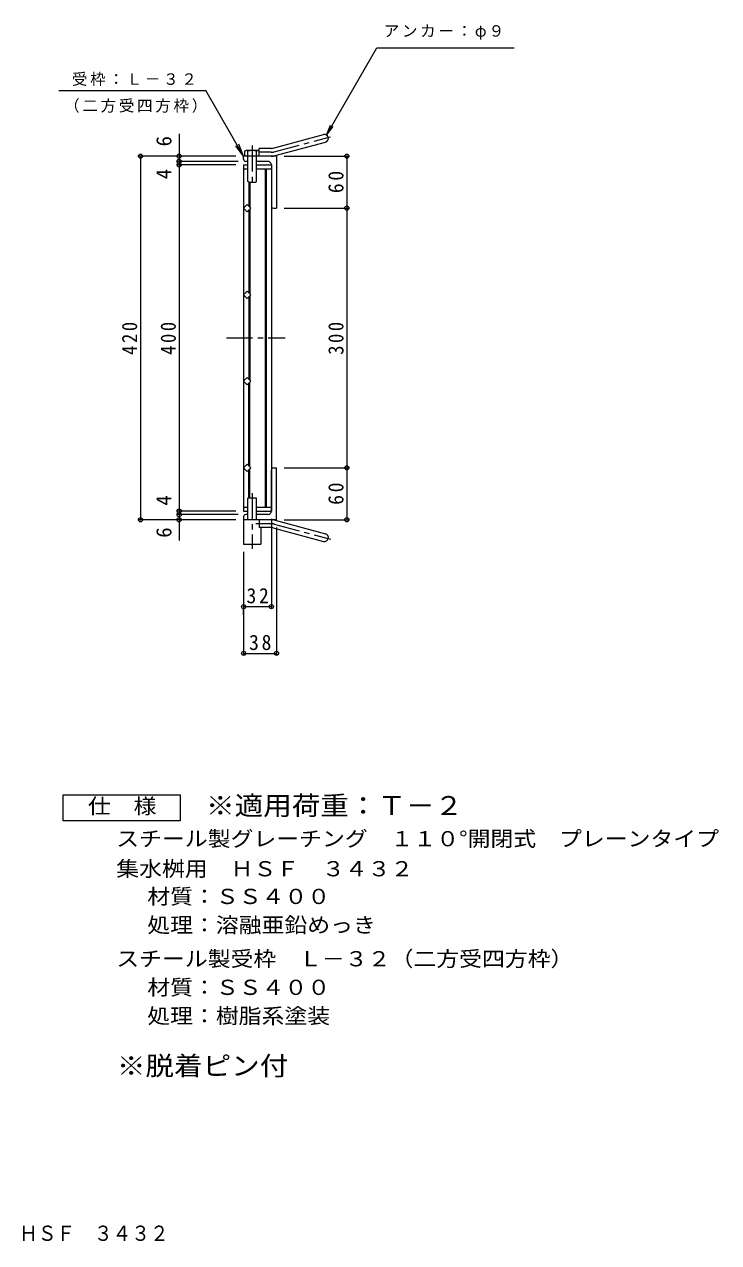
# Model space of a CAD drawing. Units: millimetres, scale not verified. Extents: x -893 to 877, y -823 to 659.
# Drawn here: x 75 to 877, y -823 to 585 of the extents above; entities that cross this region are included whole.
import ezdxf
from ezdxf.enums import TextEntityAlignment as Align

# ---------------------------------------------------------------- set-up
doc = ezdxf.new("R2010")
doc.units = ezdxf.units.MM
doc.header["$LTSCALE"] = 6
doc.header["$PDMODE"] = 32
doc.header["$PDSIZE"] = 4.8
doc.linetypes.add('CHAIN1', pattern=[8, 5, -1, 1, -1])
for name, color, linetype, lineweight in [('A-1', 2, 'Continuous', 9), ('A-2', 3, 'Continuous', 9), ('A-4', 7, 'Continuous', 9), ('A-5', 7, 'Continuous', 9), ('A-9', 4, 'Continuous', 9), ('F-4_F-4ﾚｲﾔ', 2, 'Continuous', 9)]:
    doc.layers.add(name, color=color, linetype=linetype, lineweight=lineweight)
doc.layers.add('F-5_F-5ﾚｲﾔ', color=2, linetype='Continuous')
doc.styles.add('ＭＳ ゴシック', font='')
doc.styles.get('ＭＳ ゴシック').set_extended_font_data('MS Gothic')

msp = doc.modelspace()

# ---------------------------------------------------------------- linework, layer by layer
at = {"layer": 'A-1'}
for p, q in [((362.505, 441.592), (420.696, 457.184)), ((360.176, 441.285), (346.36, 441.285)), ((346.36, 432.285), (346.36, 441.285)), ((364.834, 432.899), (423.025, 448.491)), ((328.36, 428.785), (328.36, 432.285)), ((366.36, 432.285), (328.36, 432.285)), ((333.361, 426.285), (330.861, 426.285)), ((356.361, 426.285), (343.361, 426.285)), ((360.36, 422.285), (360.36, 374.785)), ((366.36, 432.285), (366.36, 372.285)), ((362.86, 372.285), (366.36, 372.285)), ((362.86, 72.285), (366.36, 72.285)), ((366.36, 12.285), (366.36, 72.285)), ((360.36, 22.285), (360.36, 69.785)), ((328.36, 15.785), (328.36, 12.285)), ((333.361, 18.285), (330.861, 18.285)), ((356.361, 18.285), (343.36, 18.285)), ((366.36, 12.285), (328.36, 12.285)), ((346.36, 12.285), (346.36, 3.285)), ((360.176, 3.285), (346.36, 3.285)), ((362.505, 2.978), (420.696, -12.614)), ((364.834, 11.671), (423.025, -3.921))]:
    msp.add_line(p, q, dxfattribs=at)
at = {"layer": 'A-1', "linetype": 'CHAIN1'}
for p, q in [((363.669, 437.245), (428.836, 454.706)), ((360.175, 436.785), (345.557, 436.785)), ((360.175, 7.785), (342.556, 7.785)), ((363.669, 7.325), (428.836, -10.137))]:
    msp.add_line(p, q, dxfattribs=at)
at = {"layer": 'A-1'}
for centre, radius, start, end in [((421.861, 452.837), 4.5, 285.00014, 104.99991), ((360.176, 450.285), 9, 270, 285.00002), ((330.861, 428.785), 2.5, 180, 270), ((356.361, 422.285), 4, 0, 90), ((360.175, 450.285), 18, 270, 285), ((362.86, 374.785), 2.5, 180, 270), ((362.86, 69.785), 2.5, 90, 180), ((330.861, 15.785), 2.5, 90, 180), ((356.361, 22.285), 4, 270, 0), ((360.175, -5.715), 18, 75, 90), ((360.176, -5.715), 9, 74.99998, 90), ((421.861, -8.267), 4.5, 255.00009, 74.99986)]:
    msp.add_arc(centre, radius, start, end, dxfattribs=at)
at = {"layer": 'A-1', "linetype": 'CHAIN1'}
for centre, start, end in [((360.175, 450.285), 270, 284.99995), ((360.175, -5.715), 75.00005, 90)]:
    msp.add_arc(centre, 13.5, start, end, dxfattribs=at)
at = {"layer": 'A-2'}
for p, q in [((328.36, 422.285), (333.361, 422.285)), ((328.36, 422.285), (328.36, 22.285)), ((343.361, 422.285), (360.36, 422.285)), ((360.36, 422.285), (360.36, 22.285)), ((328.36, 417.785), (333.361, 417.785)), ((343.361, 417.785), (360.36, 417.785)), ((353.36, 417.785), (353.36, 26.785)), ((354.36, 417.785), (354.36, 26.785)), ((334.36, 402.285), (334.36, 374.77)), ((335.36, 402.285), (335.36, 373.77)), ((334.36, 369.799), (334.36, 274.77)), ((335.36, 370.8), (335.36, 273.77)), ((334.36, 269.799), (334.36, 174.77)), ((335.36, 270.8), (335.36, 173.77)), ((334.36, 74.77), (334.36, 169.799)), ((335.36, 73.77), (335.36, 170.799)), ((335.36, 37.285), (335.36, 70.8)), ((334.36, 37.285), (334.36, 69.799)), ((328.36, 26.785), (333.361, 26.785)), ((328.36, 22.285), (333.361, 22.285)), ((343.36, 26.785), (360.36, 26.785)), ((343.36, 22.285), (360.36, 22.285))]:
    msp.add_line(p, q, dxfattribs=at)
at = {"layer": 'A-2', "linetype": 'CHAIN1'}
msp.add_line((308.747, 222.285), (376.366, 222.285), dxfattribs=at)
at = {"layer": 'A-2'}
for points in [[(336.846, 372.285), (332.603, 368.042), (328.36, 372.285), (332.603, 376.527)], [(336.846, 272.285), (332.603, 268.042), (328.36, 272.285), (332.603, 276.527)], [(336.846, 72.285), (332.603, 76.528), (328.36, 72.285), (332.603, 68.042)]]:
    msp.add_lwpolyline(points, close=True, dxfattribs=at)
for points in [[(328.36, 172.285), (332.603, 176.528), (336.846, 172.285)], [(328.36, 172.285), (332.603, 168.042), (336.846, 172.285)]]:
    msp.add_lwpolyline(points, dxfattribs=at)
at = {"layer": 'A-4'}
for p, q in [((253.837, 458.117), (253.837, -11.718)), ((319.36, 432.285), (207.389, 432.285)), ((209.189, 432.285), (209.189, 12.285)), ((321.861, 426.285), (252.037, 426.285)), ((319.36, 422.285), (252.037, 422.285)), ((375.36, 432.285), (449.368, 432.285)), ((447.568, 432.285), (447.568, 372.285)), ((375.36, 372.285), (449.368, 372.285)), ((447.568, 372.285), (447.568, 72.285)), ((375.36, 72.285), (449.368, 72.285)), ((447.568, 72.285), (447.568, 12.285)), ((319.36, 22.285), (252.037, 22.285)), ((321.861, 18.285), (252.037, 18.285)), ((319.36, 12.285), (207.389, 12.285)), ((360.36, 13.285), (360.36, -89.831)), ((366.36, 3.285), (366.36, -143.801)), ((375.36, 12.285), (449.368, 12.285)), ((328.36, -24.715), (328.36, -143.801)), ((328.361, -88.031), (360.36, -88.031)), ((328.361, -97.031), (328.361, -89.831)), ((328.36, -142.001), (366.36, -142.001))]:
    msp.add_line(p, q, dxfattribs=at)
for p in [(209.189, 432.285), (253.837, 432.285), (253.837, 426.285), (253.837, 422.285), (447.568, 432.285), (447.568, 372.285), (447.568, 72.285), (209.189, 12.285), (253.837, 22.285), (253.837, 18.285), (253.837, 12.285), (447.568, 12.285), (328.361, -88.031), (360.36, -88.031), (328.36, -142.001), (366.36, -142.001)]:
    msp.add_point(p, dxfattribs=at)
at = {"layer": 'A-5'}
for p, q in [((114.768, 508.058), (284.613, 508.058)), ((328.36, 432.285), (284.613, 508.058)), ((424.111, 456.734), (428.894, 468.283)), ((424.111, 456.734), (431.72, 466.651)), ((328.36, 432.285), (319.229, 444.185)), ((328.36, 432.285), (322.62, 446.143))]:
    msp.add_line(p, q, dxfattribs=at)
msp.add_lwpolyline([(424.111, 456.734), (482.164, 557.285), (640.847, 557.285)], dxfattribs=at)
at = {"layer": 'A-9'}
for p, q in [((329.475, 437.942), (329.475, 432.285)), ((345.303, 438.685), (331.418, 438.685)), ((333.361, 403.097), (333.361, 437.942)), ((343.361, 403.097), (343.361, 437.942)), ((334.173, 402.285), (333.361, 403.097)), ((334.173, 402.285), (342.549, 402.285)), ((342.549, 402.285), (343.361, 403.097)), ((343.36, 37.285), (333.361, 37.285)), ((333.361, 12.285), (333.361, 37.285)), ((343.36, 12.285), (343.36, 37.285)), ((348.361, 3.285), (348.361, -15.715))]:
    msp.add_line(p, q, dxfattribs=at)
at = {"layer": 'A-9', "linetype": 'CHAIN1'}
for p, q in [((338.36, 444.426), (338.36, 398.752)), ((338.36, 43.215), (338.36, -21.148))]:
    msp.add_line(p, q, dxfattribs=at)
at = {"layer": 'A-9'}
msp.add_lwpolyline([(328.36, 12.285), (328.36, -15.715), (348.361, -15.715)], dxfattribs=at)
for centre, radius, start, end in [((331.418, 435.775), 2.91, 48.12389, 131.8763), ((338.36, 421.495), 17.19, 73.09029, 106.90971), ((345.303, 435.775), 2.91, 68.69211, 131.87611)]:
    msp.add_arc(centre, radius, start, end, dxfattribs=at)
at = {"layer": 'F-4_F-4ﾚｲﾔ'}
msp.add_lwpolyline([(119.959, -335.42), (119.959, -305.42), (254.959, -305.42), (254.959, -335.42)], close=True, dxfattribs=at)

# ---------------------------------------------------------------- texts
at = {"layer": 'A-4', "color": 2, "style": 'ＭＳ ゴシック'}
for s, p in [('6', (250.237, 443.547)), ('4', (250.237, 405.543)), ('4', (250.237, 28.583)), ('6', (250.237, -8.458))]:
    msp.add_text(s, height=17.6, rotation=90, dxfattribs=at).set_placement(p, align=Align.BOTTOM_LEFT)
at = {"layer": 'A-4', "color": 2, "char_height": 17.6, "attachment_point": 7, "rotation": 90, "style": 'ＭＳ ゴシック'}
for s, insert in [('\\T1.27;\\W0.95;60', (443.968, 389.535)), ('\\T1.27;\\W0.9;420', (205.589, 202.785)), ('\\T1.27;\\W0.9;400', (250.237, 202.785)), ('\\T1.27;\\W0.9;300', (443.968, 202.785)), ('\\T1.27;\\W0.95;60', (443.968, 29.535))]:
    msp.add_mtext(s, dxfattribs=dict(at, insert=insert))
at = {"layer": 'A-4', "color": 2, "char_height": 17.6, "attachment_point": 7, "style": 'ＭＳ ゴシック'}
for s, insert in [('\\T1.27;\\W0.95;32', (331.611, -84.431)), ('\\T1.27;\\W0.95;38', (334.61, -138.401))]:
    msp.add_mtext(s, dxfattribs=dict(at, insert=insert))
at = {"layer": 'A-5', "char_height": 13.2, "attachment_point": 7, "style": 'ＭＳ ゴシック'}
for s, insert in [('\\T1.17;アンカー：φ９', (490.13, 566.774)), ('\\T1.17;受枠：Ｌ－３２', (129.961, 513.277)), ('\\T1.17;（二方受四方枠）', (120.919, 482.277))]:
    msp.add_mtext(s, dxfattribs=dict(at, insert=insert))
at = {"layer": 'F-4_F-4ﾚｲﾔ', "style": 'ＭＳ ゴシック', "width": 1.1}
for s, p in [('仕\u3000様', (148.459, -332.421)), ('スチール製グレーチング\u3000１１０°開閉式\u3000プレーンタイプ', (181.212, -370.172)), ('集水桝用\u3000ＨＳＦ\u3000３４３２', (181.212, -404.86)), ('材質：ＳＳ４００', (217.04, -436.842)), ('処理：溶融亜鉛めっき', (217.04, -469.842)), ('スチール製受枠\u3000Ｌ－３２（二方受四方枠）', (181.213, -508.843)), ('材質：ＳＳ４００', (217.04, -541.843)), ('処理：樹脂系塗装', (217.04, -574.843))]:
    msp.add_text(s, height=17.6, dxfattribs=at).set_placement(p, align=Align.BOTTOM_LEFT)
at = {"layer": 'F-4_F-4ﾚｲﾔ', "color": 3, "style": 'ＭＳ ゴシック', "width": 1.1}
msp.add_text('※脱着ピン付', height=21.99, dxfattribs=at).set_placement((181.97, -636.057), align=Align.BOTTOM_LEFT)
at = {"layer": 'F-5_F-5ﾚｲﾔ', "color": 3, "style": 'ＭＳ ゴシック', "width": 1.1}
msp.add_text('※適用荷重：Ｔ－２', height=21.99, dxfattribs=at).set_placement((284.959, -335.42), align=Align.BOTTOM_LEFT)
at = {"layer": 'F-5_F-5ﾚｲﾔ', "style": 'ＭＳ ゴシック', "width": 0.9}
msp.add_text('集水桝用\u3000ＨＳＦ\u3000３４３２', height=17.6, dxfattribs=at).set_placement((-39.071, -825.907), align=Align.BOTTOM_LEFT)

doc.saveas('drawing.dxf')
